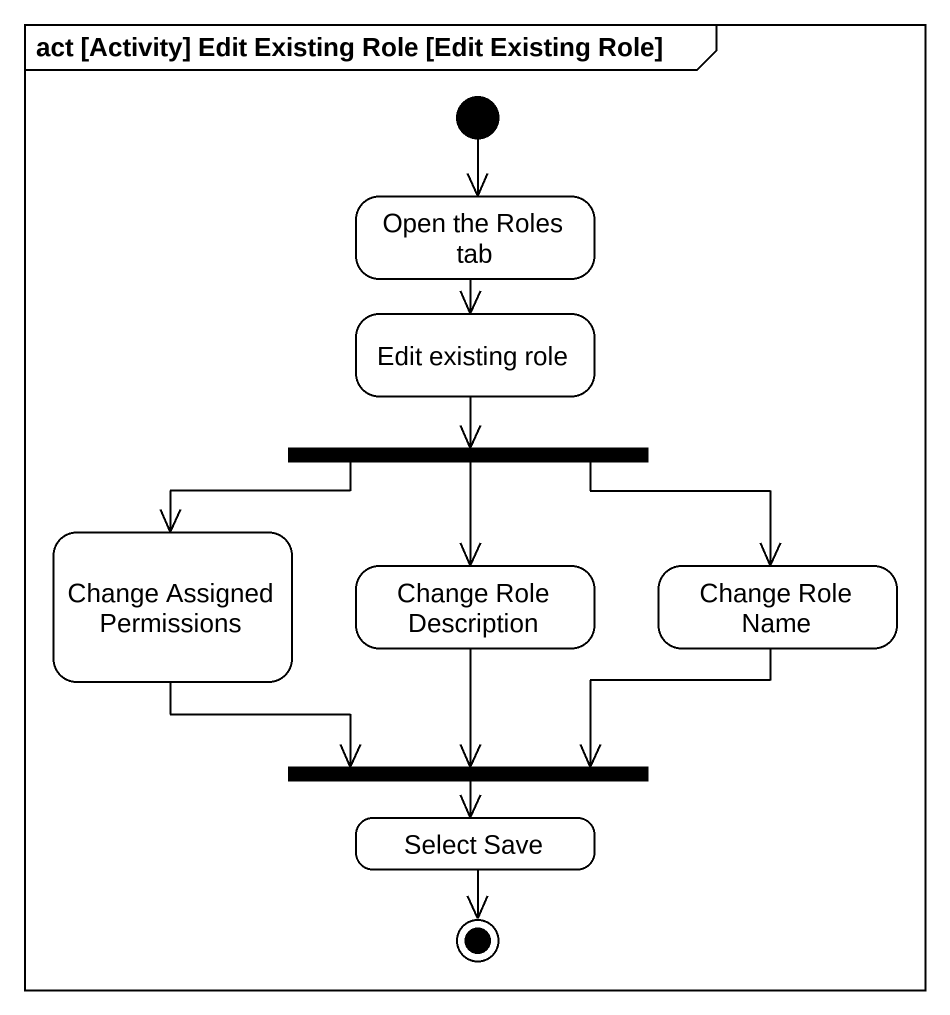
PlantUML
@startuml
mainframe act [Activity] Edit Existing Role [Edit Existing Role]
hide empty description
state "Open the Roles tab" as Open_the_Roles_tab
state "Edit existing role" as Edit_existing_role
state "Change Assigned Permissions" as Change_Assigned_Permissions
state fork1 <<fork>>
state "Change Role Description" as Change_Role_Description
state "Change Role Name" as Change_Role_Name
state fork2 <<join>>
state "Select Save" as Select_Save
[*] --> Open_the_Roles_tab
Open_the_Roles_tab --> Edit_existing_role
Edit_existing_role --> fork1
Change_Assigned_Permissions -right-> fork2
fork1 -left-> Change_Assigned_Permissions
fork1 --> Change_Role_Description
fork1 -right-> Change_Role_Name
Change_Role_Description --> fork2
Change_Role_Name -left-> fork2
fork2 --> Select_Save
Select_Save --> [*]
@enduml
